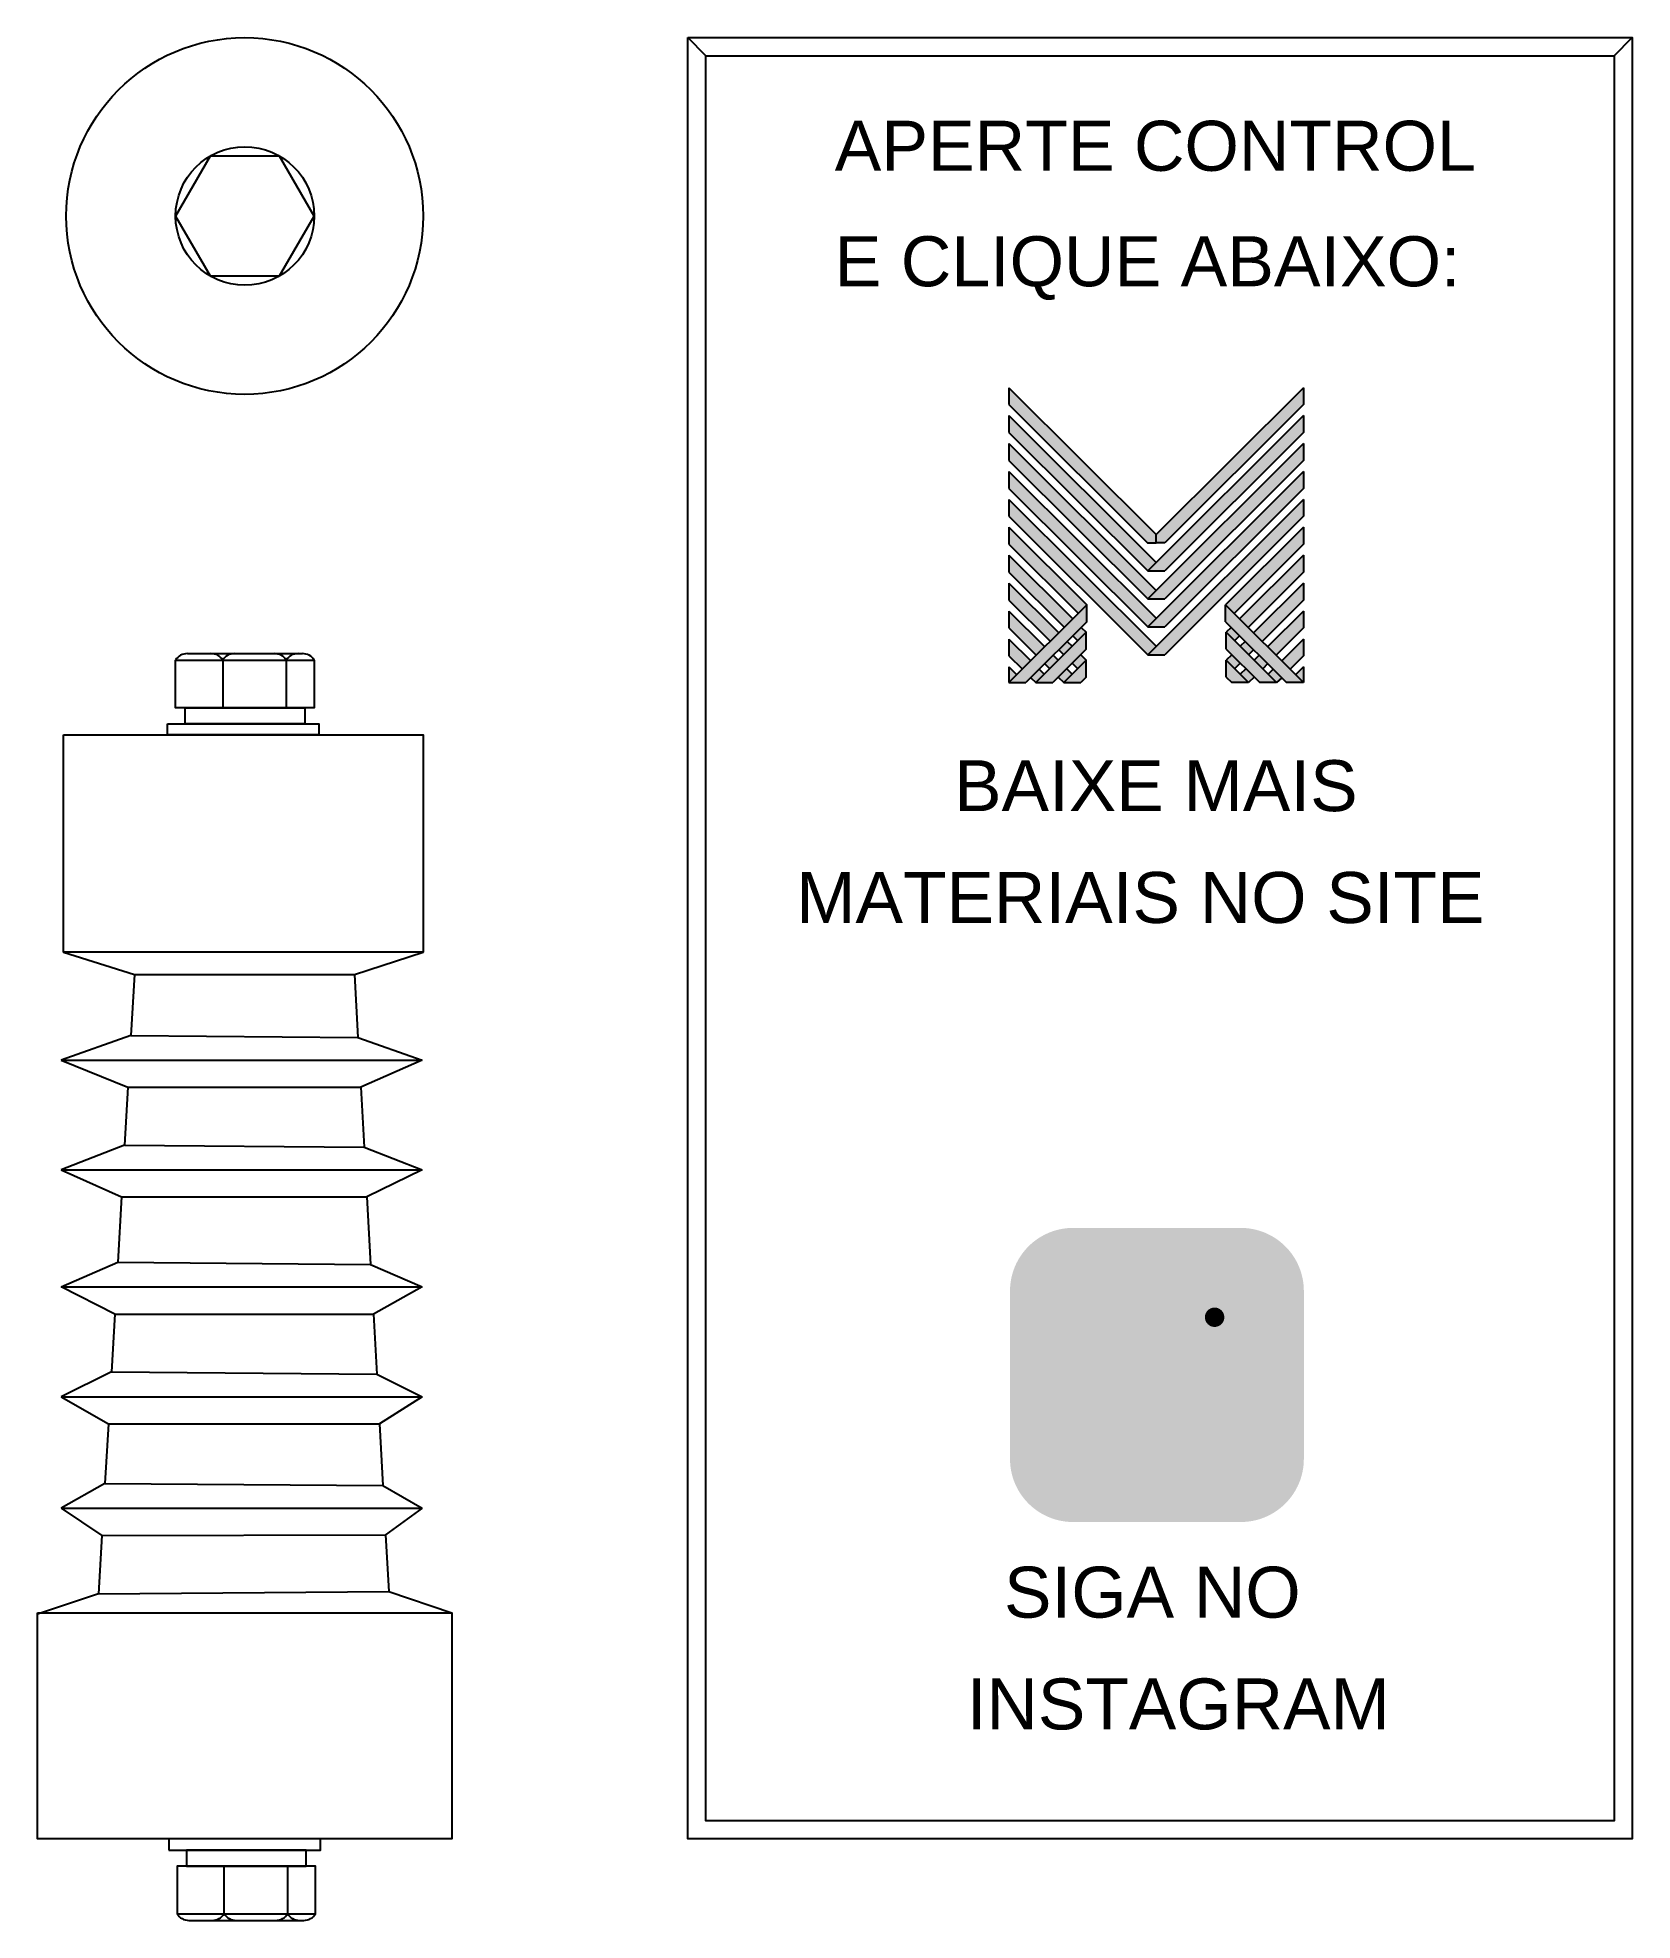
# Model space of a CAD drawing. Header units: millimetres. Extents: x 2303 to 2519, y 320 to 576.
import ezdxf

# ---------------------------------------------------------------- set-up
doc = ezdxf.new("R2010")
doc.units = ezdxf.units.MM
for name, color, linetype in [('BUCHA DE PASSAGEM', 20, 'Continuous'), ('ISOLADOR DE PEDESTAL', 20, 'Continuous'), ('logo01', 10, 'Continuous'), ('logo02', 250, 'Continuous')]:
    doc.layers.add(name, color=color, linetype=linetype)
doc.styles.get("Standard").update_dxf_attribs({"font": 'arial.ttf'})

# ---------------------------------------------------------------- blocks, each defined once
blk = doc.blocks.new('MESH')
at = {"layer": 'logo01'}
h = blk.add_hatch(color=256, dxfattribs=at)
h.dxf.hatch_style = 1
h.paths.add_polyline_path([(30046, 14087), (30046, 13835), (32119, 11769), (32248, 11769), (32248, 11893)])
h.paths.add_polyline_path([(30046, 13670), (30046, 13418), (32121, 11349), (32248, 11475)])
h.paths.add_polyline_path([(30046, 13253), (30046, 13001), (32121, 10932), (32248, 11058)])
h.paths.add_polyline_path([(30046, 12835), (30046, 12583), (32121, 10515), (32248, 10641)])
h.paths.add_polyline_path([(30046, 12418), (30046, 12166), (32121, 10097), (32248, 10223)])
h.paths.add_polyline_path([(30046, 12001), (30046, 11749), (31084, 10714), (31211, 10840)])
h.paths.add_polyline_path([(30046, 11583), (30046, 11331), (30875, 10505), (31001, 10631)])
h.paths.add_polyline_path([(30046, 11166), (30046, 10914), (30666, 10296), (30792, 10422)])
h.paths.add_polyline_path([(30046, 10749), (30046, 10497), (30456, 10088), (30583, 10214)])
h.paths.add_polyline_path([(30046, 10331), (30046, 10079), (30247, 9879), (30373, 10005)])
h.paths.add_polyline_path([(30164, 9796), (30046, 9914), (30046, 9679)])
h.paths.add_polyline_path([(30574, 9805), (30500, 9879), (30373, 9753), (30448, 9679)])
h.paths.add_polyline_path([(30784, 10013), (30709, 10088), (30583, 9962), (30657, 9887)])
h.paths.add_polyline_path([(30993, 9805), (30910, 9887), (30784, 9761), (30867, 9679)])
h.paths.add_polyline_path([(30993, 10222), (30918, 10296), (30792, 10170), (30867, 10096)])
h.paths.add_polyline_path([(31119, 10096), (30993, 9970), (31076, 9887), (31202, 10013)])
h.paths.add_polyline_path([(31202, 10431), (31128, 10505), (31001, 10379), (31076, 10305)], flags=17)
h.paths.add_polyline_path([(33284, 10840), (33284, 10588), (34196, 9679), (34449, 9679)])
h.paths.add_polyline_path([(33293, 10431), (33293, 10179), (33794, 9679), (34047, 9679)])
h.paths.add_polyline_path([(33293, 10013), (33293, 9761), (33376, 9679), (33628, 9679)], flags=17)
at = {"layer": 'logo02'}
h = blk.add_hatch(color=256, dxfattribs=at)
h.dxf.hatch_style = 1
h.paths.add_polyline_path([(34449, 13835), (34449, 14087), (32248, 11893), (32248, 11769), (32376, 11769)])
h.paths.add_polyline_path([(34449, 13418), (34449, 13670), (32121, 11349), (32374, 11349)])
h.paths.add_polyline_path([(34449, 13001), (34449, 13253), (32121, 10932), (32374, 10932)])
h.paths.add_polyline_path([(34449, 12583), (34449, 12835), (32121, 10515), (32374, 10515)])
h.paths.add_polyline_path([(34449, 12166), (34449, 12418), (32121, 10097), (32374, 10097)])
h.paths.add_polyline_path([(34449, 11749), (34449, 12001), (33284, 10840), (33411, 10714)], flags=17)
h.paths.add_polyline_path([(34449, 11331), (34449, 11583), (33494, 10631), (33620, 10505)], flags=17)
h.paths.add_polyline_path([(34449, 10914), (34449, 11166), (33703, 10422), (33829, 10296)], flags=17)
h.paths.add_polyline_path([(34449, 10497), (34449, 10749), (33912, 10214), (34039, 10088)])
h.paths.add_polyline_path([(34449, 10331), (34122, 10005), (34248, 9879), (34449, 10079)])
h.paths.add_polyline_path([(33577, 10296), (33502, 10222), (33628, 10096), (33703, 10170)])
h.paths.add_polyline_path([(33367, 10505), (33293, 10431), (33419, 10305), (33494, 10379)], flags=17)
h.paths.add_polyline_path([(33376, 10096), (33293, 10013), (33419, 9887), (33502, 9970)])
h.paths.add_polyline_path([(33786, 10088), (33711, 10013), (33838, 9887), (33912, 9962)])
h.paths.add_polyline_path([(33585, 9887), (33502, 9805), (33628, 9679), (33711, 9761)])
h.paths.add_polyline_path([(33995, 9879), (33921, 9805), (34047, 9679), (34122, 9753)])
h.paths.add_polyline_path([(34449, 9914), (34331, 9796), (34449, 9679)])
h.paths.add_polyline_path([(31202, 10013), (30867, 9679), (31119, 9679), (31202, 9761)], flags=17)
h.paths.add_polyline_path([(31202, 10179), (31202, 10431), (30448, 9679), (30701, 9679)])
h.paths.add_polyline_path([(31211, 10588), (31211, 10840), (30046, 9679), (30299, 9679)])
at = {"layer": 'logo01'}
for p, q in [((30046, 14087), (30046, 13835)), ((30046, 14087), (32248, 11893)), ((30046, 13835), (32119, 11769)), ((30046, 13670), (30046, 13418)), ((30046, 13670), (32248, 11475)), ((30046, 13418), (32121, 11349)), ((30046, 13253), (30046, 13001)), ((30046, 13253), (32248, 11058)), ((30046, 13001), (32121, 10932)), ((30046, 12835), (30046, 12583)), ((30046, 12835), (32248, 10641)), ((30046, 12583), (32121, 10515)), ((30046, 12418), (30046, 12166)), ((30046, 12418), (32248, 10223)), ((30046, 12166), (32121, 10097)), ((30046, 12001), (30046, 11749)), ((30046, 12001), (31211, 10840)), ((30046, 11749), (31084, 10714)), ((30046, 11583), (30046, 11331)), ((30046, 11583), (31001, 10631)), ((32119, 11769), (32248, 11769)), ((30046, 11331), (30875, 10505)), ((30046, 11166), (30046, 10914)), ((30046, 11166), (30792, 10422)), ((30046, 10914), (30666, 10296)), ((30046, 10749), (30046, 10497)), ((30046, 10749), (30583, 10214)), ((33284, 10840), (34449, 9679)), ((33284, 10588), (33284, 10840)), ((30046, 10497), (30456, 10088)), ((31128, 10505), (31202, 10431)), ((33284, 10588), (34196, 9679)), ((33293, 10431), (34047, 9679)), ((33293, 10179), (33293, 10431)), ((30046, 10331), (30046, 10079)), ((30046, 10331), (30373, 10005)), ((30792, 10170), (30867, 10096)), ((30918, 10296), (30993, 10222)), ((31001, 10379), (31076, 10305)), ((33293, 10179), (33794, 9679)), ((30046, 10079), (30247, 9879)), ((30046, 9914), (30046, 9679)), ((30046, 9914), (30164, 9796)), ((30500, 9879), (30574, 9805)), ((30583, 9962), (30657, 9887)), ((30709, 10088), (30784, 10013)), ((30910, 9887), (30993, 9805)), ((30993, 9970), (31076, 9887)), ((31119, 10096), (31202, 10013)), ((33293, 10013), (33628, 9679)), ((33293, 9761), (33293, 10013)), ((30373, 9753), (30448, 9679)), ((30784, 9761), (30867, 9679)), ((33293, 9761), (33376, 9679)), ((33628, 9679), (33376, 9679)), ((34047, 9679), (33794, 9679)), ((34449, 9679), (34196, 9679))]:
    blk.add_line(p, q, dxfattribs=at)
at = {"layer": 'logo02'}
for p, q in [((34449, 14087), (32248, 11893)), ((34449, 14087), (34449, 13835)), ((34449, 13835), (32376, 11769)), ((34449, 13670), (32121, 11349)), ((34449, 13670), (34449, 13418)), ((34449, 13253), (32121, 10932)), ((34449, 13418), (32374, 11349)), ((34449, 13253), (34449, 13001)), ((34449, 13001), (32374, 10932)), ((34449, 12835), (32121, 10515)), ((34449, 12835), (34449, 12583)), ((34449, 12418), (32121, 10097)), ((34449, 12583), (32374, 10515)), ((34449, 12418), (34449, 12166)), ((34449, 12166), (32374, 10097)), ((32248, 11769), (32248, 11893)), ((34449, 12001), (33284, 10840)), ((34449, 12001), (34449, 11749)), ((32376, 11769), (32248, 11769)), ((34449, 11749), (33411, 10714)), ((34449, 11583), (33494, 10631)), ((34449, 11583), (34449, 11331)), ((32121, 11349), (32374, 11349)), ((34449, 11331), (33620, 10505)), ((34449, 11166), (33703, 10422)), ((34449, 11166), (34449, 10914)), ((31211, 10840), (30046, 9679)), ((31211, 10588), (31211, 10840)), ((32121, 10932), (32374, 10932)), ((34449, 10914), (33829, 10296)), ((34449, 10749), (33912, 10214)), ((34449, 10749), (34449, 10497)), ((31211, 10588), (30299, 9679)), ((31202, 10431), (30448, 9679)), ((31202, 10179), (31202, 10431)), ((32121, 10515), (32374, 10515)), ((33367, 10505), (33293, 10431)), ((34449, 10497), (34039, 10088)), ((31202, 10179), (30701, 9679)), ((33494, 10379), (33419, 10305)), ((33577, 10296), (33502, 10222)), ((33703, 10170), (33628, 10096)), ((34449, 10331), (34122, 10005)), ((34449, 10331), (34449, 10079)), ((31202, 10013), (30867, 9679)), ((31202, 9761), (31202, 10013)), ((32121, 10097), (32374, 10097)), ((33376, 10096), (33293, 10013)), ((33502, 9970), (33419, 9887)), ((33585, 9887), (33502, 9805)), ((33786, 10088), (33711, 10013)), ((33912, 9962), (33838, 9887)), ((33995, 9879), (33921, 9805)), ((34449, 10079), (34248, 9879)), ((34449, 9914), (34331, 9796)), ((34449, 9914), (34449, 9679)), ((30046, 9679), (30299, 9679)), ((30448, 9679), (30701, 9679)), ((30867, 9679), (31119, 9679)), ((31202, 9761), (31119, 9679)), ((33711, 9761), (33628, 9679)), ((34122, 9753), (34047, 9679))]:
    blk.add_line(p, q, dxfattribs=at)

msp = doc.modelspace()

# ---------------------------------------------------------------- hatches: boundary and pattern name
at = {"layer": 'BUCHA DE PASSAGEM'}
h = msp.add_hatch(color=18, dxfattribs=at)
h.dxf.hatch_style = 1
h.paths.add_polyline_path([(2466.13, 413.81), (2443.36, 413.81, 0.414214), (2434.79, 405.24), (2434.79, 382.42, 0.414214), (2443.36, 373.85), (2466.13, 373.85, 0.414214), (2474.7, 382.42), (2474.7, 405.24, 0.414214)])
h.paths.add_polyline_path([(2449.21, 408.26), (2460.28, 408.26, -0.414214), (2469.15, 399.39), (2469.15, 388.27, -0.414214), (2460.28, 379.41), (2449.21, 379.41, -0.414214), (2440.34, 388.27), (2440.34, 399.39, -0.414214)], flags=16)
h.paths.add_polyline_path([(2449.21, 405.62), (2460.28, 405.62, -0.414214), (2466.51, 399.39), (2466.51, 388.27, -0.414214), (2460.28, 382.04), (2449.21, 382.04, -0.414214), (2442.98, 388.27), (2442.98, 399.39, -0.414214)], flags=0)
h.paths.add_polyline_path([(2461.53, 393.83, -1), (2447.96, 393.83, -1)], flags=0)
h.paths.add_polyline_path([(2458.9, 393.83, -1), (2450.6, 393.83, -1)], flags=0)
h.paths.add_polyline_path([(2463.9, 401.67, -1), (2461.26, 401.67, -1)], flags=0)
h.paths.add_polyline_path([(2460.28, 405.62), (2449.21, 405.62, 0.414214), (2442.98, 399.39), (2442.98, 388.27, 0.414214), (2449.21, 382.04), (2460.28, 382.04, 0.414214), (2466.51, 388.27), (2466.51, 399.39, 0.414214)], flags=0)
h.paths.add_polyline_path([(2450.6, 393.83, 1), (2458.9, 393.83, 1)], flags=0)
h = msp.add_hatch(color=0, dxfattribs=at)
h.dxf.hatch_style = 1
h.paths.add_polyline_path([(2449.21, 408.26, 0.414214), (2440.34, 399.39), (2440.34, 388.27, 0.414214), (2449.21, 379.41), (2460.28, 379.41, 0.414214), (2469.15, 388.27), (2469.15, 399.39, 0.414214), (2460.28, 408.26)])
h.paths.add_polyline_path([(2463.9, 401.67, -1), (2461.26, 401.67, -1)], flags=16)
h.paths.add_polyline_path([(2461.53, 393.83, -1), (2447.96, 393.83, -1)], flags=16)
h.paths.add_polyline_path([(2458.9, 393.83, -1), (2450.6, 393.83, -1)], flags=0)
h = msp.add_hatch(color=18, dxfattribs=at)
h.dxf.hatch_style = 1
h.paths.add_polyline_path([(2460.28, 405.62), (2449.21, 405.62, 0.414214), (2442.98, 399.39), (2442.98, 388.27, 0.414214), (2449.21, 382.04), (2460.28, 382.04, 0.414214), (2466.51, 388.27), (2466.51, 399.39, 0.414214)])
h.paths.add_polyline_path([(2461.53, 393.83, -1), (2447.96, 393.83, -1)], flags=16)
h.paths.add_polyline_path([(2458.9, 393.83, -1), (2450.6, 393.83, -1)], flags=0)
h.paths.add_polyline_path([(2461.26, 401.67, -1), (2463.9, 401.67, -1)], flags=16)
h.paths.add_polyline_path([(2458.9, 393.83, 1), (2450.6, 393.83, 1)], flags=0)
h = msp.add_hatch(color=0, dxfattribs=at)
h.dxf.hatch_style = 1
h.paths.add_polyline_path([(2463.9, 401.67, 1), (2461.26, 401.67, 1)])
h = msp.add_hatch(color=0, dxfattribs=at)
h.dxf.hatch_style = 1
h.paths.add_polyline_path([(2447.96, 393.83, 1), (2461.53, 393.83, 1)])
h.paths.add_polyline_path([(2458.9, 393.83, -1), (2450.6, 393.83, -1)], flags=16)
h = msp.add_hatch(color=18, dxfattribs=at)
h.dxf.hatch_style = 1
h.paths.add_polyline_path([(2450.6, 393.83, 1), (2458.9, 393.83, 1)])

# ---------------------------------------------------------------- linework, layer by layer
for p, q in [((2393.47, 573.07), (2391.02, 575.52)), ((2516.86, 573.07), (2519.31, 575.52))]:
    msp.add_line(p, q, dxfattribs=at)
for points in [[(2391.02, 575.52), (2519.31, 575.52), (2519.31, 330.79), (2391.02, 330.79)], [(2393.47, 573.07), (2516.86, 573.07), (2516.86, 333.24), (2393.47, 333.24)]]:
    msp.add_lwpolyline(points, close=True, dxfattribs=at)
at = {"layer": 'ISOLADOR DE PEDESTAL'}
for p, q in [((2323.06, 491.84), (2338.69, 491.84)), ((2327.86, 490.96), (2327.86, 484.47)), ((2336.48, 490.96), (2336.48, 484.47)), ((2306.22, 451.26), (2315.86, 448.24)), ((2345.76, 448.24), (2355.07, 451.26)), ((2315.86, 448.24), (2315.38, 439.94)), ((2315.86, 448.24), (2345.76, 448.24)), ((2345.76, 448.24), (2346.23, 439.68)), ((2315.38, 439.94), (2305.92, 436.6)), ((2315.38, 439.94), (2346.23, 439.68)), ((2346.23, 439.68), (2354.93, 436.6)), ((2305.92, 436.6), (2354.93, 436.6)), ((2305.92, 436.6), (2314.97, 432.91)), ((2354.93, 436.6), (2346.61, 432.91)), ((2314.97, 432.91), (2314.52, 425.05)), ((2314.97, 432.91), (2346.61, 432.91)), ((2346.61, 432.91), (2347.06, 424.78)), ((2314.52, 425.05), (2305.92, 421.71)), ((2314.52, 425.05), (2347.06, 424.78)), ((2347.06, 424.78), (2354.93, 421.71)), ((2305.92, 421.71), (2354.93, 421.71)), ((2305.92, 421.71), (2314.11, 418.01)), ((2354.93, 421.71), (2347.43, 418.01)), ((2314.11, 418.01), (2313.6, 409.14)), ((2314.11, 418.01), (2347.43, 418.01)), ((2347.43, 418.01), (2347.94, 408.86)), ((2305.92, 405.79), (2313.6, 409.14)), ((2313.6, 409.14), (2347.94, 408.86)), ((2347.94, 408.86), (2354.93, 405.79)), ((2305.92, 405.79), (2354.93, 405.79)), ((2313.19, 402.09), (2305.92, 405.79)), ((2354.93, 405.79), (2348.32, 402.09)), ((2313.19, 402.09), (2312.74, 394.24)), ((2313.19, 402.09), (2348.32, 402.09)), ((2348.32, 402.09), (2348.77, 393.94)), ((2312.74, 394.24), (2305.92, 390.88)), ((2312.74, 394.24), (2348.77, 393.94)), ((2348.77, 393.94), (2354.93, 390.88)), ((2305.92, 390.88), (2354.93, 390.88)), ((2305.92, 390.88), (2312.33, 387.19)), ((2354.93, 390.88), (2349.14, 387.19)), ((2312.33, 387.19), (2311.86, 379.07)), ((2312.33, 387.19), (2349.14, 387.19)), ((2349.14, 387.19), (2349.61, 378.79)), ((2311.86, 379.07), (2305.92, 375.72)), ((2311.86, 379.07), (2349.61, 378.79)), ((2349.61, 378.79), (2354.93, 375.72)), ((2305.92, 375.72), (2354.93, 375.72)), ((2305.92, 375.72), (2311.46, 372.02)), ((2354.93, 375.72), (2349.98, 372.1)), ((2311.46, 372.02), (2311, 364.08)), ((2311.46, 372.02), (2349.98, 372.1)), ((2349.98, 372.1), (2350.4, 364.41)), ((2311, 364.08), (2302.72, 361.32)), ((2311, 364.08), (2350.4, 364.41)), ((2350.4, 364.41), (2358.96, 361.49)), ((2328.05, 320.62), (2328.05, 327.11)), ((2336.68, 320.62), (2336.68, 327.11)), ((2323.25, 319.73), (2338.88, 319.73))]:
    msp.add_line(p, q, dxfattribs=at)
for points in [[(2340.28, 551.29), (2335.58, 559.44), (2326.17, 559.44), (2321.46, 551.29), (2326.17, 543.14), (2335.58, 543.14)], [(2321.46, 490.96), (2340.28, 490.96), (2340.28, 484.47), (2321.46, 484.47)], [(2322.75, 484.47), (2338.99, 484.47), (2338.99, 482.3), (2322.75, 482.3)], [(2320.36, 482.3), (2340.93, 482.3), (2340.93, 480.79), (2320.36, 480.79)], [(2306.22, 480.79), (2355.07, 480.79), (2355.07, 451.26), (2306.22, 451.26)], [(2302.72, 361.49), (2358.96, 361.49), (2358.96, 330.79), (2302.72, 330.79)], [(2320.55, 329.28), (2341.13, 329.28), (2341.13, 330.79), (2320.55, 330.79)], [(2322.95, 327.11), (2339.19, 327.11), (2339.19, 329.28), (2322.95, 329.28)], [(2321.66, 320.62), (2340.48, 320.62), (2340.48, 327.11), (2321.66, 327.11)]]:
    msp.add_lwpolyline(points, close=True, dxfattribs=at)
for centre, radius in [((2330.84, 551.29), 24.23), ((2330.87, 551.29), 9.41)]:
    msp.add_circle(centre, radius, dxfattribs=at)
for centre, start, end in [((2323.06, 489.95), 89.8971, 147.9372), ((2326.26, 489.95), 32.0628, 90.1029), ((2329.45, 489.95), 89.8971, 147.9372), ((2334.89, 489.95), 32.0628, 90.1029), ((2338.08, 489.95), 89.8971, 147.9372), ((2338.69, 489.95), 32.0628, 90.1029), ((2323.25, 321.62), 212.0628, 270.1029), ((2326.45, 321.62), 269.8971, 327.9372), ((2329.65, 321.62), 212.0628, 270.1029), ((2335.08, 321.62), 269.8971, 327.9372), ((2338.27, 321.62), 212.0628, 270.1029), ((2338.88, 321.62), 269.8971, 327.9372)]:
    msp.add_arc(centre, 1.89, start, end, dxfattribs=at)

# ---------------------------------------------------------------- block references
at = {"xscale": 0.009089968284553256, "yscale": 0.009089968284553256, "zscale": 0.009089968284553256}
msp.add_blockref('MESH', (2161.52, 399.91), dxfattribs=at)

# ---------------------------------------------------------------- texts
at = {"layer": 'BUCHA DE PASSAGEM'}
for s, height, p in [('APERTE CONTROL', 6.8004, (2410.98, 557.43)), ('E CLIQUE ABAIXO:', 6.8004, (2410.98, 541.74)), ('BAIXE MAIS', 6.923, (2427.19, 470.43)), ('MATERIAIS NO SITE', 6.9229, (2405.75, 455.24)), ('SIGA NO', 6.923, (2433.97, 360.86)), ('INSTAGRAM', 6.923, (2428.9, 345.67))]:
    msp.add_text(s, height=height, dxfattribs=at).set_placement(p)

doc.saveas('drawing.dxf')
